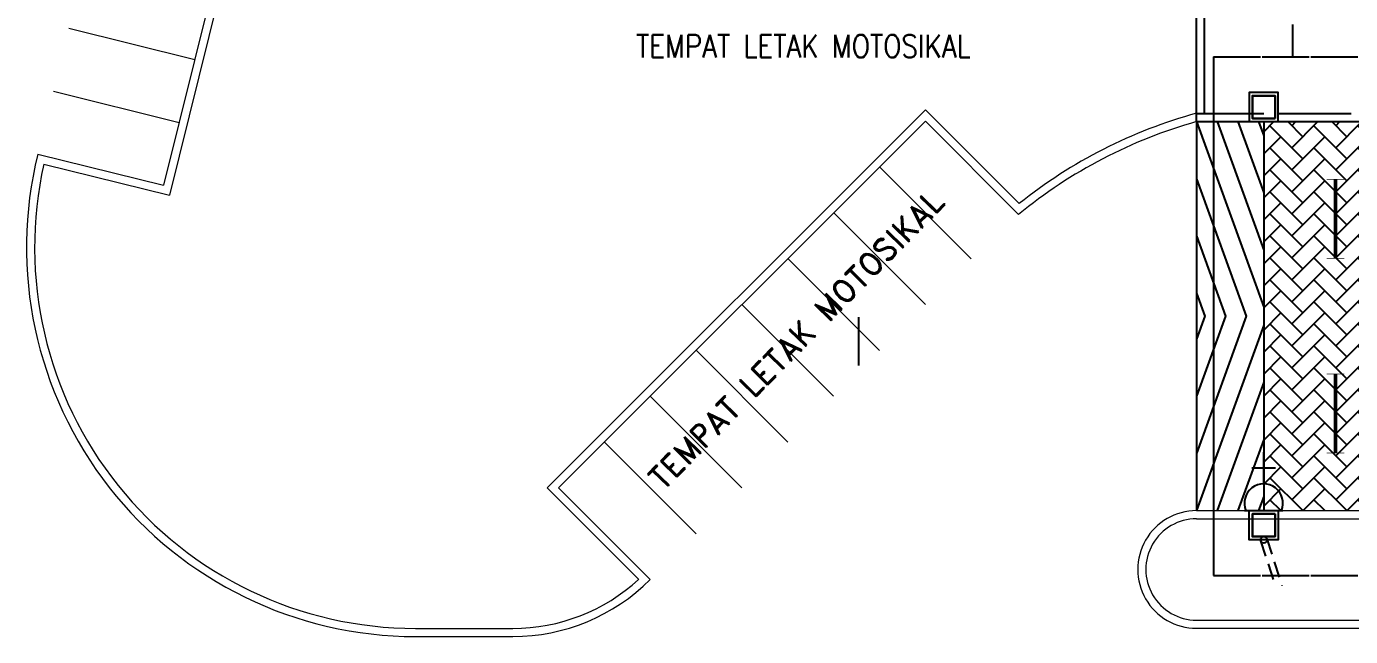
# Model space of a CAD drawing. Header units: inches. Extents: x 16928 to 514628, y -1471 to 241387.
# Drawn here: x 38877 to 59304, y 13794 to 23203 of the extents above; entities that cross this region are included whole.
import ezdxf
from ezdxf.enums import TextEntityAlignment as Align

# ---------------------------------------------------------------- set-up
doc = ezdxf.new("R2010")
doc.units = ezdxf.units.IN
doc.header["$MEASUREMENT"] = 0
doc.linetypes.add('DASHED2', pattern=[0.375, 0.25, -0.125])
doc.linetypes.add('HIDDEN', pattern=[0.375, 0.25, -0.125])
for name, color, linetype in [('carpark', 8, 'Continuous'), ('DIM', 4, 'Continuous'), ('DOWNPIPE', 8, 'Continuous'), ('dxt_text', 4, 'Continuous'), ('ELECT', 6, 'Continuous'), ('FITTING', 8, 'Continuous'), ('kerb', 8, 'Continuous'), ('LW', 2, 'Continuous'), ('ROOF', 2, 'Continuous'), ('TB', 8, 'Continuous'), ('tiles', 8, 'Continuous')]:
    doc.layers.add(name, color=color, linetype=linetype)
doc.layers.add('COLUMN', color=8, linetype='Continuous', lineweight=30)
doc.layers.add('t3', color=8, linetype='Continuous', lineweight=25)
doc.styles.add('LAILA', font='romans.shx', dxfattribs={"width": 0.85})
doc.styles.add('VERDANA1000', font='romand.shx', dxfattribs={"height": 1000})

# ---------------------------------------------------------------- blocks, each defined once
blk = doc.blocks.new('YBC 1X36')
at = {"layer": 'FITTING', "color": 3}
for points, const_width in [([(-610, 0), (610, 0)], 54.6), ([(-610, 138), (-610, -138)], 10.9), ([(610, 138), (610, -138)], 10.9)]:
    blk.add_lwpolyline(points, dxfattribs=dict(at, const_width=const_width))
blk = doc.blocks.new('13A SSO 300mm')
at = {"layer": 'ELECT', "color": 6}
for p, q in [((0, 414), (0, 904)), ((-184, 659), (184, 659)), ((-297, 0), (297, 0))]:
    blk.add_line(p, q, dxfattribs=at)
blk.add_arc((0, 116), 297, 336.9763, 203.0237, dxfattribs=at)

msp = doc.modelspace()

# ---------------------------------------------------------------- hatches: boundary and pattern name
at = {"layer": 'tiles'}
h = msp.add_hatch(dxfattribs=at)
h.set_pattern_fill('AR-HBONE', color=256, scale=60, style=0, double=1)
h.set_pattern_definition([(45, (653048.53, -1840337.3), (1e-13, 339.411255), [720, -240]), (135, (653218.24, -1840167.6), (1e-13, 339.411255), [720, -240])])
h.paths.add_polyline_path([(64414, 21735), (64414, 15735), (57964, 15735), (57964, 21735)])

# ---------------------------------------------------------------- linework, layer by layer
at = {"layer": 'carpark', "linetype": 'Continuous', "lineweight": 0}
for p, q in [((39532, 23175), (41473, 22695)), ((39292, 22204), (41233, 21724)), ((53451, 19621), (52037, 21036)), ((52744, 18914), (51330, 20329)), ((52037, 18207), (50623, 19622)), ((51329, 17500), (49915, 18915)), ((50622, 16793), (49208, 18208)), ((49915, 16086), (48501, 17501)), ((49208, 15379), (47794, 16794))]:
    msp.add_line(p, q, dxfattribs=at)
at = {"layer": 'COLUMN'}
for points in [[(58139, 21785), (58139, 22135), (57789, 22135), (57789, 21785)], [(58139, 21785), (58139, 22135), (57789, 22135), (57789, 21785)], [(58139, 15685), (58139, 15335), (57789, 15335), (57789, 15685)], [(58139, 15685), (58139, 15335), (57789, 15335), (57789, 15685)]]:
    msp.add_lwpolyline(points, close=True, dxfattribs=at)
at = {"layer": 'DIM'}
msp.add_line((51714, 18721), (51714, 17976), dxfattribs=at)
at = {"layer": 'DOWNPIPE', "linetype": 'HIDDEN', "ltscale": 1000}
for p, q in [((57916, 15270), (58141, 14579)), ((58011, 15301), (58246, 14579))]:
    msp.add_line(p, q, dxfattribs=at)
at = {"layer": 'DOWNPIPE'}
msp.add_circle((57964, 15285), 50, dxfattribs=at)
at = {"layer": 'kerb', "linetype": 'Continuous', "lineweight": 0}
for p, q in [((44352, 34345), (40993, 20753)), ((44503, 34436), (41085, 20602)), ((46910, 16087), (52745, 21919)), ((54192, 20471), (52745, 21919)), ((47086, 16087), (52744, 21742)), ((54183, 20303), (52744, 21742)), ((39052, 21233), (40993, 20753)), ((39144, 21081), (41085, 20602)), ((48322, 14674), (46910, 16087)), ((48500, 14672), (47086, 16087)), ((56928, 15735), (65499, 15735)), ((56928, 15610), (65499, 15610)), ((48412, 14584), (48410, 14586)), ((44878, 13919), (46380, 13919)), ((56928, 14046), (65499, 14048)), ((56928, 13921), (65499, 13923)), ((44878, 13794), (46380, 13794))]:
    msp.add_line(p, q, dxfattribs=at)
at = {"layer": 'kerb'}
for p, q in [((56928, 21860), (57964, 21860)), ((58189, 21860), (59314, 21860)), ((56928, 21735), (63964, 21735))]:
    msp.add_line(p, q, dxfattribs=at)
for points in [[(58189, 21735), (58189, 22185), (57739, 22185), (57739, 21735)], [(58189, 21735), (58189, 22185), (57739, 22185), (57739, 21735)], [(58189, 15735), (58189, 15285), (57739, 15285), (57739, 15735)], [(58189, 15735), (58189, 15285), (57739, 15285), (57739, 15735)]]:
    msp.add_lwpolyline(points, close=True, dxfattribs=at)
at = {"layer": 'kerb', "linetype": 'Continuous', "lineweight": 0}
for centre, radius, start, end in [((58950, 14513), 7625, 105.374, 128.6073), ((58950, 14513), 7500, 105.6301, 129.4607), ((44877, 19794), 6000, 166.1203, 270.0124), ((44877, 19794), 5875, 167.3394, 270.0124), ((56928, 14828), 907, 90.0124, 270.0124), ((56928, 14828), 782, 90.0124, 270.0124), ((46379, 16794), 2875, 270.0124, 312.4957), ((46379, 16794), 3000, 270.0124, 314.9876)]:
    msp.add_arc(centre, radius, start, end, dxfattribs=at)
at = {"layer": 'LW'}
for p, q in [((56928, 21735), (56928, 23885)), ((57053, 21860), (57053, 23885))]:
    msp.add_line(p, q, dxfattribs=at)
at = {"layer": 'ROOF', "linetype": 'DASHED2', "ltscale": 2000}
for p, q in [((58414, 22735), (58414, 25085)), ((57189, 22735), (57189, 14735)), ((57189, 22735), (65189, 22735)), ((57414, 22735), (64964, 22735)), ((57189, 22377), (57189, 14735)), ((57189, 14735), (65189, 14735)), ((57414, 14735), (64964, 14735))]:
    msp.add_line(p, q, dxfattribs=at)
at = {"layer": 'tiles'}
for p, q in [((56928, 21735), (56928, 15735)), ((57964, 21735), (57964, 15735))]:
    msp.add_line(p, q, dxfattribs=at)
for points in [[(56928, 21735), (57964, 18874)], [(57247, 21735), (57964, 19755)], [(57566, 21735), (57964, 20637)], [(57885, 21735), (57964, 21519)], [(56928, 20854), (57695, 18735), (56928, 16617)], [(56928, 19972), (57375, 18735), (56928, 17499)], [(56928, 19090), (57056, 18735), (56928, 18381)], [(57964, 18597), (56928, 15735)], [(57964, 17716), (57247, 15735)], [(57964, 16834), (57566, 15735)], [(57964, 15952), (57885, 15735)]]:
    msp.add_lwpolyline(points, dxfattribs=at)

# ---------------------------------------------------------------- block references
at = {"layer": 'dxt_text', "rotation": 270}
for p in [(59071, 20235), (59071, 17235)]:
    msp.add_blockref('YBC 1X36', p, dxfattribs=at)
at = {"layer": 'TB', "color": 6, "linetype": 'Continuous'}
msp.add_blockref('13A SSO 300mm', (57964, 15735), dxfattribs=at)

# ---------------------------------------------------------------- texts
at = {"layer": 't3', "style": 'LAILA', "width": 0.85}
msp.add_text('TEMPAT LETAK MOTOSIKAL', height=350, dxfattribs=at).set_placement((48282, 23076), align=Align.TOP_LEFT)
at = {"layer": 't3', "style": 'VERDANA1000'}
msp.add_text('TEMPAT LETAK MOTOSIKAL', height=350, rotation=45.4481, dxfattribs=at).set_placement((50749, 18371), align=Align.MIDDLE_CENTER)

doc.saveas('drawing.dxf')
